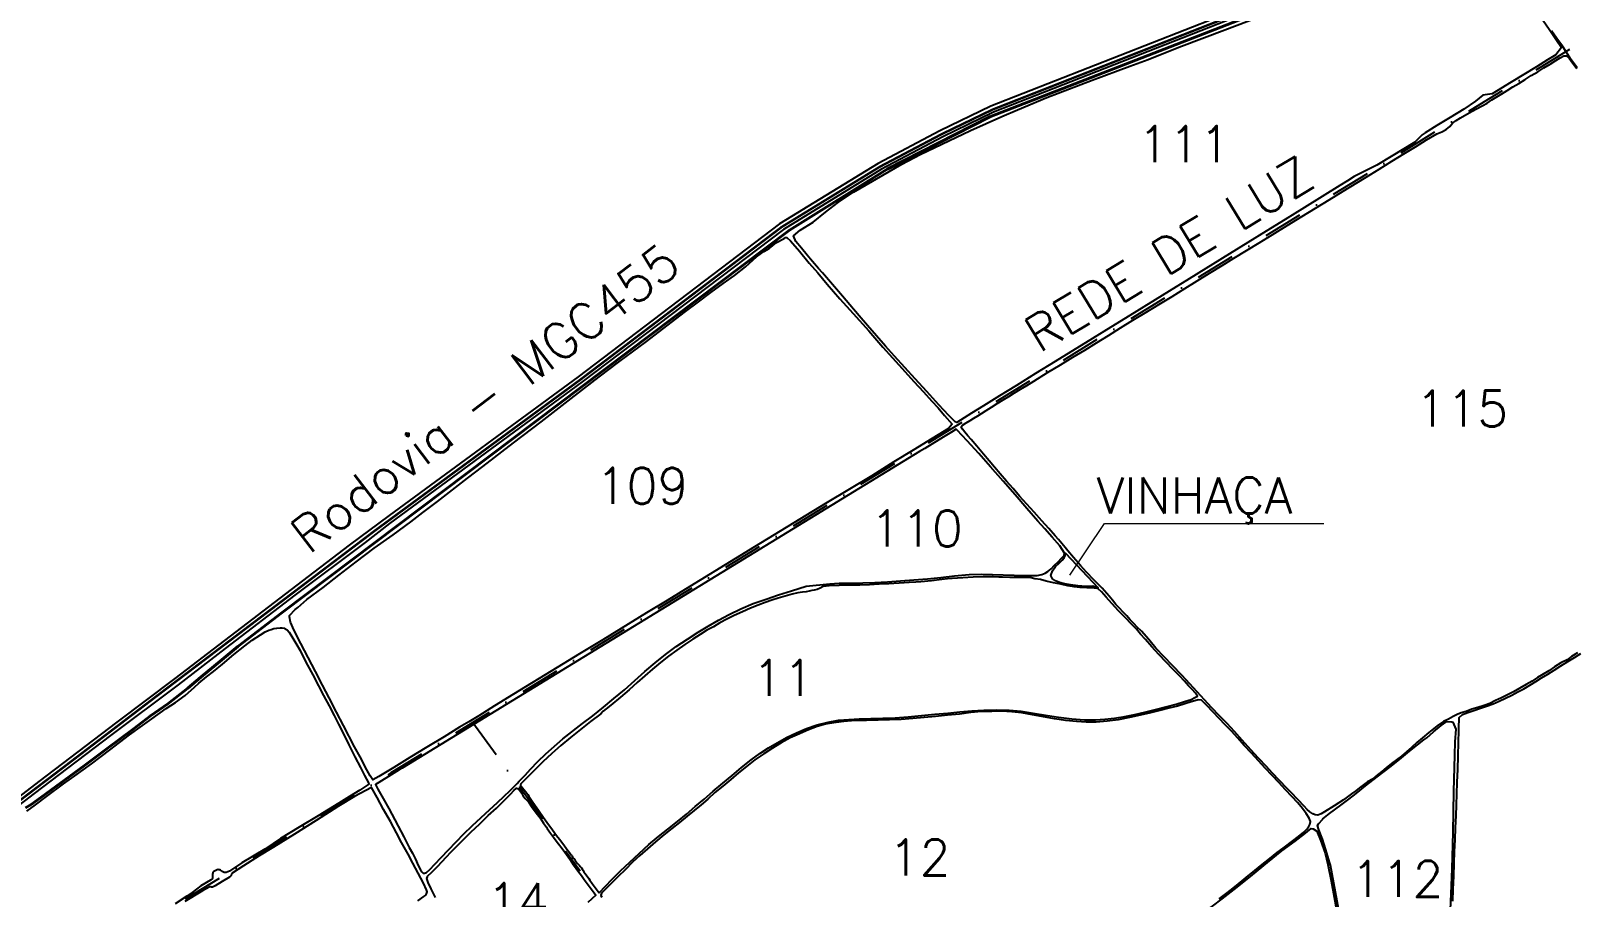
# Model space of a CAD drawing. Extents: x 743869 to 754264, y 7795787 to 7803137.
# Drawn here: x 747329 to 749281, y 7799845 to 7800939 of the extents above; entities that cross this region are included whole.
import ezdxf

# ---------------------------------------------------------------- set-up
doc = ezdxf.new("R2010")
doc.units = 0
for name, pattern in [('CENTER2', [1.125, 0.75, -0.125, 0.125, -0.125]), ('CONTINUO', [0]), ('DASHDOT', [1, 0.5, -0.25, 0, -0.25])]:
    doc.linetypes.add(name, pattern=pattern)
doc.layers.add('0114000593', color=1, linetype='Continuous', lineweight=40)
doc.layers.add('TEXTO_DIVERSOS', color=7, linetype='Continuous', lineweight=5)
for name, color, linetype in [('0114000593011', 5, 'Continuous'), ('0114000593012', 5, 'Continuous'), ('0114000593014', 5, 'Continuous'), ('0114000593019', 5, 'Continuous'), ('0114000593020', 5, 'Continuous'), ('0114000593028', 5, 'Continuous'), ('0114000593109', 5, 'Continuous'), ('0114000593110', 5, 'Continuous'), ('0114000593111', 5, 'Continuous'), ('0114000593112', 5, 'Continuous'), ('0114000593113', 5, 'Continuous'), ('0114000593115', 5, 'Continuous'), ('0114000593116', 5, 'Continuous'), ('REDE - DE - LUZ', 6, 'DASHDOT'), ('RODOVIA', 1, 'Continuous'), ('TEXTO_NUN_TAL', 7, 'Continuous'), ('VINHAÇA', 7, 'Continuous')]:
    doc.layers.add(name, color=color, linetype=linetype)
doc.styles.add('ROMANS', font='romans')
doc.styles.add('Simplex', font='simplex.shx')

msp = doc.modelspace()

# ---------------------------------------------------------------- linework, layer by layer
at = {"layer": '0114000593', "linetype": 'ByBlock'}
msp.add_lwpolyline([(749168.1, 7801074.4), (748541.2, 7800830.5), (748411.3, 7800764.6), (748287.9, 7800687.5), (747647.1, 7800204.8), (747591, 7800161.5), (747570.5, 7800144.7), (747544.1, 7800122.9), (747527.9, 7800109.2), (747502.4, 7800089.2), (747480.5, 7800074.2), (747458.5, 7800057.3), (747426, 7800032.7), (747397, 7800011.2), (747342.2, 7799971.1), (747329.7, 7799962.3), (747322.8, 7799957.8)], dxfattribs=at)
at = {"layer": '0114000593011', "flags": 128}
msp.add_lwpolyline([(748047.5, 7799850.6), (748063.5, 7799867.2), (748074.5, 7799878.2), (748086, 7799889.2), (748097.8, 7799900.4), (748110.1, 7799911.4), (748122.4, 7799921.6), (748134.3, 7799931.1), (748146.3, 7799940.7), (748157.9, 7799950), (748168.8, 7799959.4), (748180, 7799968.8), (748191.7, 7799979), (748203.7, 7799988.9), (748215.3, 7799998.8), (748227.3, 7800008.8), (748239.4, 7800018.4), (748250.5, 7800026.7), (748261.3, 7800033.5), (748272.3, 7800040.2), (748284.2, 7800046.9), (748296.7, 7800052.8), (748309.6, 7800058.1), (748322.9, 7800062.8), (748336.6, 7800066.1), (748349.8, 7800068.7), (748362.9, 7800069.5), (748376.1, 7800070.3), (748390.5, 7800070.8), (748405.7, 7800071.1), (748421.5, 7800071.7), (748437.9, 7800072.9), (748454.8, 7800074.4), (748471.6, 7800076), (748488, 7800077.3), (748503.2, 7800079), (748518.2, 7800080.6), (748533.4, 7800081.4), (748549.4, 7800081.6), (748565.3, 7800081.3), (748580.7, 7800080.1), (748595.8, 7800077.6), (748611.2, 7800074.9), (748627.8, 7800072.3), (748644.5, 7800070.1), (748660.5, 7800069), (748674.4, 7800069.1), (748686.4, 7800069.7), (748698.6, 7800071.3), (748711.5, 7800073.2), (748724.4, 7800075.8), (748737.1, 7800078.9), (748750.2, 7800082), (748763.6, 7800085.6), (748776.4, 7800089), (748786.9, 7800092), (748795.3, 7800094.8), (748800.2, 7800097.1), (748801.9, 7800098), (748803.4, 7800099.1), (748800.7, 7800102.8), (748796.7, 7800107.2), (748792.2, 7800112.1), (748786.9, 7800117.8), (748780.6, 7800124.5), (748772.4, 7800132.9), (748763.8, 7800141.9), (748754.7, 7800151.5), (748745.7, 7800161.2), (748737.8, 7800170.3), (748731.6, 7800177.2), (748726.2, 7800183.5), (748719.9, 7800190), (748712.4, 7800197.8), (748703.8, 7800206.9), (748695.2, 7800216.1), (748688.2, 7800224), (748682.3, 7800230.7), (748678.1, 7800234.7), (748675.6, 7800235.3), (748673.5, 7800235.5), (748672.4, 7800235.6), (748669.8, 7800235.7), (748663.7, 7800235.7), (748655.2, 7800236.1), (748647.4, 7800237.2), (748639.4, 7800238.4), (748630.8, 7800240.2), (748621.3, 7800242.2), (748612.3, 7800244.2), (748605, 7800246.1), (748597.9, 7800247), (748593.4, 7800248.3), (748590.7, 7800248.6), (748585, 7800248.8), (748579.4, 7800249), (748573.2, 7800249), (748566.5, 7800249), (748557.1, 7800249.2), (748552.4, 7800249.3), (748545.1, 7800249.6), (748538.2, 7800249.7), (748532.7, 7800249.7), (748519.9, 7800249.3), (748506.8, 7800248.5), (748493.5, 7800247.5), (748487.4, 7800247), (748480.5, 7800246.2), (748467.3, 7800244.7), (748453.8, 7800243.5), (748453.8, 7800243.5), (748447.4, 7800242.9), (748439.2, 7800242.3), (748426.6, 7800241.5), (748413.6, 7800241), (748401.4, 7800240.2), (748389.1, 7800239.4), (748376.9, 7800239.2), (748364, 7800239), (748350.6, 7800238.7), (748338, 7800238.1), (748330.6, 7800237.3), (748326.6, 7800235.4), (748323, 7800233.5), (748319.1, 7800232.7), (748316, 7800232.2), (748312.8, 7800231.7), (748308.9, 7800230.9), (748304.5, 7800230.4), (748298.6, 7800229.5), (748291.2, 7800227.7), (748282.6, 7800225.4), (748273.8, 7800222.7), (748265.5, 7800220.1), (748257, 7800217.2), (748248.3, 7800213.8), (748238.6, 7800209.9), (748228.4, 7800205.5), (748218.1, 7800201), (748208.6, 7800196.3), (748200, 7800191.5), (748191.8, 7800186.7), (748183.6, 7800182.1), (748175.2, 7800176.9), (748165.8, 7800170.9), (748155.7, 7800164.2), (748145.4, 7800156.9), (748135.2, 7800149.5), (748124.8, 7800141.5), (748114.8, 7800133.1), (748105.2, 7800124.6), (748095.5, 7800116), (748085.3, 7800106.9), (748074.2, 7800097.5), (748062.3, 7800087.5), (748056.4, 7800083), (748052.6, 7800080), (748049.7, 7800076.8), (748036.6, 7800066.9), (748023.8, 7800056.8), (748011.3, 7800046.7), (747999.2, 7800036.5), (747987.6, 7800026.4), (747976.3, 7800016), (747965.9, 7800005.6), (747956.5, 7799996.1), (747954, 7799993.8), (747948.5, 7799988.2), (747948.5, 7799988.2), (747948, 7799986.4), (747949.1, 7799985.1), (747956, 7799976.5), (747957.2, 7799974.6), (747957.2, 7799974.6), (747958.5, 7799972.6), (747960.1, 7799970.1), (747963.8, 7799964.9), (747970.9, 7799955.1), (747977.1, 7799945.8), (747981.5, 7799939.6), (747988.3, 7799930.3), (747993.6, 7799923.1), (747997.4, 7799918.2), (748002.8, 7799911.1), (748006.6, 7799905.8), (748008.8, 7799903), (748010.7, 7799900.3), (748011.9, 7799898.7), (748012.6, 7799897.6), (748013.2, 7799896.7), (748013.9, 7799895.6), (748014.8, 7799894.4), (748016.1, 7799892.9), (748017.2, 7799891.3), (748018.5, 7799889.6), (748019.8, 7799887.9), (748020.9, 7799886.7), (748022.5, 7799885), (748023.6, 7799883.7), (748024.3, 7799883.1), (748025.2, 7799882), (748026.3, 7799880.2), (748027.1, 7799878.8), (748028.1, 7799877.1), (748029.2, 7799875.5), (748030.9, 7799873.4), (748034.3, 7799868.6), (748035.8, 7799866.5), (748038.8, 7799862.4), (748043.6, 7799855.5), (748047.5, 7799850.6)], close=True, dxfattribs=at)
at = {"layer": '0114000593012', "flags": 128}
msp.add_lwpolyline([(748831, 7799843), (748841.1, 7799850.7), (748850.6, 7799858.3), (748859.7, 7799865.7), (748867.3, 7799871.9), (748875.8, 7799878.9), (748885.2, 7799886.4), (748894.7, 7799894), (748904.2, 7799901.4), (748913.4, 7799908.3), (748922.2, 7799915), (748931, 7799921.7), (748937.6, 7799927.1), (748941, 7799930.4), (748943.8, 7799933.4), (748945.4, 7799936.8), (748946, 7799940.8), (748944.6, 7799945), (748940.9, 7799950.7), (748936.2, 7799956.9), (748930.2, 7799964.3), (748922.8, 7799972.3), (748914.8, 7799980.8), (748906.3, 7799989.8), (748897.6, 7799998.9), (748889, 7800007.9), (748880.3, 7800017.1), (748871.6, 7800026.8), (748862.6, 7800036.5), (748854.2, 7800045.9), (748846.4, 7800054.7), (748838.6, 7800062.8), (748831, 7800070.9), (748822.9, 7800079), (748815.1, 7800087.1), (748810, 7800092.1), (748808.3, 7800093.9), (748804.1, 7800094.2), (748800.2, 7800093.1), (748795.3, 7800091.6), (748787.3, 7800089.2), (748778, 7800086.4), (748767.3, 7800083.6), (748756, 7800080.7), (748743.9, 7800077.7), (748731.2, 7800074.9), (748717.6, 7800071.9), (748703.1, 7800069), (748689.2, 7800067.3), (748675.6, 7800066.3), (748662.9, 7800066.3), (748650.5, 7800066.9), (748636.9, 7800068.3), (748622.9, 7800070.4), (748608.7, 7800072.7), (748594.9, 7800075.2), (748581.4, 7800077.7), (748568.7, 7800079.3), (748556, 7800079.8), (748543.6, 7800079.7), (748530.5, 7800079.4), (748517, 7800078.1), (748502.8, 7800076.4), (748487.6, 7800075), (748472.5, 7800073.3), (748458.2, 7800071.9), (748443.7, 7800070.7), (748429, 7800069.6), (748414.4, 7800069), (748399.8, 7800068.8), (748385.1, 7800068.4), (748370.7, 7800068.1), (748356.4, 7800067), (748343.9, 7800065.4), (748333.6, 7800063.5), (748323.1, 7800060.6), (748312.1, 7800056.3), (748300.5, 7800051.5), (748288.8, 7800046.1), (748277.5, 7800039.9), (748266.5, 7800033.3), (748255.3, 7800026.2), (748244.2, 7800018.6), (748233.6, 7800010), (748223.6, 7800002), (748213.7, 7799993.6), (748203.5, 7799985.1), (748193.6, 7799977.2), (748184.7, 7799969), (748176.4, 7799961.8), (748167.6, 7799954.5), (748158.5, 7799947.3), (748149, 7799939.5), (748139.1, 7799931.7), (748129.1, 7799923.6), (748118.7, 7799915), (748108.4, 7799906.2), (748098.8, 7799897.5), (748089.6, 7799889.2), (748080.7, 7799880.1), (748071.2, 7799870.7), (748061.8, 7799861.4), (748056, 7799855.5), (748052.7, 7799852.2), (748050.6, 7799850.2), (748049.5, 7799847.4), (748049.6, 7799847.2), (748050.8, 7799845.2)], dxfattribs=at)
at = {"layer": '0114000593014', "flags": 128}
msp.add_lwpolyline([(747840.8, 7799844.8), (747835.2, 7799855.7), (747831.4, 7799863.6), (747829.9, 7799868.7), (747830.5, 7799870.9), (747830.7, 7799871.4), (747831.5, 7799872.3), (747835.1, 7799875.8), (747843.7, 7799884.3), (747854, 7799895.4), (747860.3, 7799902.2), (747864.8, 7799906.7), (747875, 7799917), (747885.5, 7799927.1), (747896.5, 7799937.8), (747907.4, 7799948.1), (747917.6, 7799957.6), (747927.1, 7799966.8), (747935.7, 7799975.6), (747939.5, 7799979.6), (747942.9, 7799982.6), (747945.5, 7799981.9), (747948.4, 7799978.3), (747949.3, 7799977), (747951.1, 7799973.6), (747954.1, 7799969.9), (747958, 7799965.5), (747962.8, 7799958.5), (747967.8, 7799951.5), (747972.7, 7799945.2), (747977.2, 7799938.6), (747980.9, 7799933.5), (747981.8, 7799931.9), (747985.9, 7799925.7), (747989.6, 7799920.8), (747991.9, 7799917.9), (747996.1, 7799912.3), (748000.6, 7799906.5), (748006.3, 7799899.1), (748010.6, 7799893), (748014.8, 7799886.5), (748018.2, 7799881.4), (748021.7, 7799876.7), (748025, 7799872.4), (748028.7, 7799867.4), (748037.2, 7799855.7), (748041, 7799850.4), (748043.1, 7799847.4), (748033.3, 7799838.4)], dxfattribs=at)
at = {"layer": '0114000593019'}
msp.add_lwpolyline([(747818.3, 7799840.5), (747826.1, 7799845.8), (747828.4, 7799847.8), (747829.4, 7799849.2), (747829.9, 7799850.5), (747830.1, 7799851.8), (747829.4, 7799854.2), (747825.4, 7799862.8), (747818.8, 7799875.4), (747812, 7799888.2), (747806, 7799899.4), (747797.8, 7799914), (747791.4, 7799926.4), (747783.7, 7799940.7), (747775, 7799956), (747766.8, 7799971.1), (747759.8, 7799983.7), (747738.5, 7799972.3), (747718.1, 7799960), (747690, 7799942.1), (747662.5, 7799924.5), (747635.8, 7799908.2), (747617.9, 7799897.1), (747598.2, 7799884.6), (747583.7, 7799875.5), (747583.2, 7799874.8), (747583, 7799874.2), (747582.7, 7799873.5), (747582.4, 7799872.8), (747582.1, 7799872), (747580.2, 7799870.4), (747571.3, 7799864.7), (747562.2, 7799859.5), (747558.9, 7799857.6), (747558.1, 7799857.6), (747557.5, 7799857.8), (747556.7, 7799858.1), (747555.7, 7799858.1), (747546.1, 7799852.9), (747524, 7799839.7)], dxfattribs=at)
at = {"layer": '0114000593020'}
msp.add_lwpolyline([(747324.5, 7799953.9), (747335.3, 7799961.7), (747349.2, 7799972.4), (747370.7, 7799988.2), (747385, 7799998.2), (747405.9, 7800013.6), (747428.7, 7800030.6), (747453.9, 7800049.9), (747470.6, 7800061.9), (747482.2, 7800070.5), (747500.4, 7800083.4), (747512, 7800091), (747524.2, 7800099.9), (747536, 7800110.5), (747541.6, 7800115.2), (747551.4, 7800123.2), (747560.3, 7800130.2), (747571.4, 7800139.2), (747586, 7800151.6), (747599.7, 7800162.3), (747609.1, 7800169.5), (747619.5, 7800176.5), (747625.6, 7800180.3), (747630.1, 7800182.3), (747632.9, 7800183.3), (747636.5, 7800184.3), (747640.3, 7800184.9), (747644.2, 7800185.2), (747647.1, 7800185.1), (747649.4, 7800184.7), (747650.8, 7800184.1), (747653.1, 7800182.5), (747655.7, 7800179.8), (747659.2, 7800174.4), (747664.4, 7800165.7), (747669.5, 7800156.7), (747673.6, 7800148.5), (747679, 7800138.1), (747685.7, 7800126), (747692.9, 7800111.9), (747699, 7800099.9), (747706.2, 7800086.8), (747712.6, 7800074.4), (747718.2, 7800063.6), (747724.8, 7800050.6), (747731.1, 7800037.4), (747738.9, 7800022.5), (747745.9, 7800009), (747751, 7799998.8), (747756.1, 7799989.3), (747756.7, 7799988.4), (747756.3, 7799987.6), (747744.9, 7799980.3), (747731.9, 7799972.3), (747718.4, 7799963.7), (747692.4, 7799947.9), (747668.5, 7799933.5), (747645, 7799919), (747624.9, 7799905.9), (747596.1, 7799888.3), (747580.3, 7799878.1), (747576.1, 7799876.1), (747574.8, 7799876.1), (747573.5, 7799876.3), (747572.1, 7799877.1), (747571.1, 7799877.6), (747570.2, 7799878.4), (747569.1, 7799879.2), (747568.1, 7799879.6), (747566.8, 7799879.8), (747565.5, 7799879.9), (747563.8, 7799879.3), (747562.2, 7799878.5), (747560.8, 7799877.5), (747559.5, 7799875.9), (747558.9, 7799873.6), (747559, 7799871.5), (747558.9, 7799869.3), (747558.7, 7799868.6), (747556.2, 7799866.4), (747544.3, 7799859.5), (747533.1, 7799850.8), (747526.4, 7799846.3), (747511.6, 7799836.8)], dxfattribs=at)
at = {"layer": '0114000593028', "flags": 128}
msp.add_lwpolyline([(749283, 7800892.4), (749274.9, 7800903.9), (749269.1, 7800912.7), (749264.4, 7800920), (749257.5, 7800929.4), (749250.5, 7800939.4)], dxfattribs=at)
at = {"layer": '0114000593109', "flags": 128}
msp.add_lwpolyline([(748281.2, 7800676.8), (748283, 7800678.4), (748284.7, 7800678.1), (748289.4, 7800673.9), (748300.7, 7800660.8), (748312.9, 7800645.6), (748323.6, 7800633.5), (748335.6, 7800619.3), (748351.6, 7800600.7), (748368.2, 7800582.4), (748388.1, 7800560.2), (748405.8, 7800539.8), (748418, 7800526.1), (748434.1, 7800508.6), (748445.1, 7800496.3), (748457.2, 7800483.4), (748467.6, 7800471.6), (748475.8, 7800462.9), (748483.7, 7800453.4), (748493.5, 7800442.5), (748488.8, 7800437.1), (748468.2, 7800424.5), (748444.2, 7800409.8), (748419.7, 7800395), (748391.9, 7800377.1), (748333.6, 7800342.3), (748243.8, 7800287.5), (748219.9, 7800273), (748161.8, 7800237.3), (748133.5, 7800219.9), (748107.2, 7800204), (748052.1, 7800170.1), (748022.6, 7800152.2), (747994.3, 7800135), (747939.3, 7800101.4), (747915.4, 7800086.7), (747895.4, 7800074.3), (747882.8, 7800066.7), (747871, 7800059.6), (747851.5, 7800047.7), (747829.9, 7800034.6), (747808.4, 7800021.3), (747788, 7800008.7), (747768.9, 7799997.3), (747761.5, 7799993.2), (747758.1, 7799998.5), (747754.1, 7800006), (747745.4, 7800022.4), (747738.5, 7800035.1), (747724.5, 7800062), (747715.6, 7800078.7), (747706.2, 7800096.7), (747697.8, 7800112.7), (747689.1, 7800129.9), (747679.8, 7800147.8), (747670.7, 7800165.6), (747662.2, 7800181.7), (747657.3, 7800192.3), (747656.3, 7800199.1), (747656.2, 7800201), (747663.4, 7800208.4), (747666.9, 7800211.1), (747678.2, 7800220.9), (747698.6, 7800236.3), (747718.7, 7800251.6), (747740.4, 7800268.5), (747763.2, 7800285.7), (747787.1, 7800302.8), (747809.5, 7800319.3), (747824.8, 7800330.7), (747843.1, 7800345), (747881.2, 7800374.3), (747900.3, 7800389.2), (747939.2, 7800418.7), (747974.2, 7800445.6), (748008.3, 7800472), (748042.1, 7800498.1), (748058, 7800510.4), (748073.7, 7800522.1), (748105.7, 7800545.7), (748156.6, 7800584.6), (748172.8, 7800597.1), (748188.6, 7800608.8), (748204, 7800620), (748218.3, 7800630.1), (748232.3, 7800641), (748246.3, 7800653.6), (748255.6, 7800660.4), (748262.1, 7800664.5), (748271.5, 7800671.9)], close=True, dxfattribs=at)
at = {"layer": '0114000593110', "flags": 128}
msp.add_lwpolyline([(748499.9, 7800434.8), (748498.6, 7800436.2), (748492.5, 7800432.2), (748482, 7800425.9), (748459.1, 7800411.9), (748452.2, 7800407.9), (747798.5, 7800008.1), (747794.7, 7800005.8), (747784.7, 7799999.6), (747769.1, 7799990), (747765, 7799987.4), (747768, 7799981.4), (747774.5, 7799969.6), (747781.6, 7799956.9), (747789.4, 7799942.6), (747793.6, 7799934.6), (747800.7, 7799921.4), (747807.3, 7799907.7), (747811.5, 7799900.6), (747815.4, 7799893.1), (747818.9, 7799885.2), (747821.7, 7799879.5), (747823.2, 7799876.9), (747825.2, 7799875.6), (747826.7, 7799875.5), (747829.3, 7799876.3), (747833.7, 7799880.2), (747839.7, 7799886.6), (747847.8, 7799895.2), (747857.1, 7799905), (747866.8, 7799915), (747876.4, 7799924.9), (747887.2, 7799935.2), (747898.2, 7799945.6), (747908.9, 7799955.5), (747918.9, 7799964.5), (747927.6, 7799972.5), (747934.5, 7799979.4), (747938.6, 7799983.6), (747943.7, 7799988.7), (747946.4, 7799991.5), (747948.9, 7799994.2), (747953.8, 7799999.1), (747960.7, 7800006.6), (747970, 7800016.3), (747980.2, 7800026.2), (748001.7, 7800044.9), (748026.5, 7800064.3), (748039.6, 7800074.2), (748052.8, 7800085), (748066, 7800096), (748079.5, 7800107.1), (748092.5, 7800118.8), (748105.3, 7800130.2), (748118.3, 7800141.2), (748131.4, 7800151.5), (748144.9, 7800161.6), (748158.9, 7800171.1), (748172.4, 7800179.6), (748185.2, 7800187.4), (748198.3, 7800194.9), (748211.9, 7800202.2), (748226.5, 7800209.3), (748242.1, 7800215.8), (748258.3, 7800221.4), (748274.1, 7800226.8), (748290.5, 7800231.8), (748308.8, 7800237.8), (748338.9, 7800241), (748350.8, 7800241.5), (748365.3, 7800241.5), (748380.6, 7800241.9), (748395.9, 7800242.6), (748411.7, 7800243.5), (748428.2, 7800244.6), (748445.2, 7800245.7), (748462.3, 7800247.3), (748479.1, 7800249), (748496.6, 7800250.9), (748515.1, 7800252.5), (748530.5, 7800253.1), (748571.9, 7800251.9), (748589.4, 7800251.5), (748601, 7800251.5), (748606.8, 7800252.4), (748611, 7800254.2), (748614.5, 7800256.4), (748618.5, 7800259.9), (748622.8, 7800264.2), (748627.3, 7800268.7), (748631.7, 7800273.2), (748634.8, 7800276.8), (748635.6, 7800279.4), (748629.4, 7800288.6), (748619.6, 7800299.7), (748610.6, 7800310.1), (748601.7, 7800320.1), (748587.9, 7800335.8), (748573, 7800353.3), (748557.9, 7800370.4), (748541.7, 7800388.5), (748527.3, 7800405.3), (748512.6, 7800421.2)], close=True, dxfattribs=at)
at = {"layer": '0114000593111', "linetype": 'CONTINUO', "flags": 128}
msp.add_lwpolyline([(748333.4, 7800710.3), (748350, 7800722.8), (748369, 7800735.6), (748429.7, 7800770.7), (748452.9, 7800783.2), (748516.8, 7800813.4), (748556.2, 7800831), (748576, 7800839.3), (748612.9, 7800855.1), (748670.5, 7800877), (748718.1, 7800894.5), (748741.1, 7800903), (748763.1, 7800911.9), (748783.3, 7800919.8), (748838.1, 7800940.6), (748905.8, 7800966.2), (748929.4, 7800974.9), (748949.3, 7800982.6), (748987.2, 7800997.7), (749006.7, 7801005.4), (749026, 7801013.1), (749040.3, 7801018.6), (749055, 7801024.7), (749070, 7801030.6), (749098.6, 7801042.6), (749112.1, 7801048.2), (749125.2, 7801050.4), (749138.6, 7801053.7), (749151.1, 7801057.7), (749161.7, 7801060.7), (749165.9, 7801061.5), (749173, 7801055.1), (749180.1, 7801044.2), (749186, 7801034.7), (749193.7, 7801022.8), (749202.8, 7801009.5), (749209.8, 7800998.2), (749217.2, 7800986.4), (749224.9, 7800975), (749233.8, 7800962.1), (749240.3, 7800952.4), (749247.9, 7800941.2), (749256.3, 7800928.8), (749263.2, 7800918.2), (749256.3, 7800908.9), (749245.7, 7800902.4), (749231.6, 7800893.9), (749215.7, 7800884.1), (749199.9, 7800874.2), (749175.9, 7800859.8), (749163.8, 7800857.9), (749154.6, 7800850.3), (749139.8, 7800840.5), (749122.5, 7800829.9), (749106, 7800819.7), (749091, 7800810.3), (749087.4, 7800807.8), (749078, 7800798.8), (749048.3, 7800780.7), (749030.2, 7800769.4), (749001.4, 7800755.2), (748992.8, 7800749.7), (748983.3, 7800743.8), (748961.1, 7800730.1), (748938.7, 7800716.2), (748914, 7800700.9), (748890, 7800686.1), (748867, 7800671.9), (748844, 7800657.7), (748792.7, 7800626), (748767.7, 7800610.6), (748717.8, 7800579.7), (748693.9, 7800564.9), (748670.6, 7800550.5), (748623.5, 7800521.6), (748598.8, 7800506.4), (748574.8, 7800491.5), (748553.2, 7800478.1), (748533.2, 7800465.7), (748518.1, 7800456.5), (748499.3, 7800444.6), (748497.1, 7800445.5), (748489.1, 7800453.3), (748476.7, 7800466.8), (748461.3, 7800483.9), (748446.8, 7800499.7), (748433.5, 7800514.1), (748420.4, 7800528.5), (748409.2, 7800540.8), (748386.3, 7800567.1), (748376.1, 7800579.1), (748364.1, 7800593.1), (748354.7, 7800604.2), (748344.8, 7800615.9), (748329.6, 7800633.4), (748324.5, 7800639.2), (748314.4, 7800651), (748310.3, 7800656.1), (748302.9, 7800664.8), (748296.1, 7800673.1), (748293.1, 7800680.4), (748301.6, 7800687.6), (748318, 7800697.5)], close=True, dxfattribs=at)
at = {"layer": '0114000593112', "linetype": 'CONTINUO', "flags": 128}
msp.add_lwpolyline([(749089.6, 7800043.7), (749093, 7800046.3), (749101.8, 7800053.7), (749111.4, 7800061.9), (749118.4, 7800067), (749124.9, 7800066.7), (749126, 7800066.3), (749130, 7800057.4), (749128.5, 7800041.1), (749128.1, 7800024.3), (749126.7, 7799978.4), (749126.1, 7799927), (749124.8, 7799881), (749122.4, 7799818.2), (749121.2, 7799794.1), (749118.9, 7799770.4), (749117.5, 7799745.1), (749115.3, 7799720), (749115.5, 7799711.5), (749108.9, 7799688.1), (749105.6, 7799674.4), (749104.9, 7799665.2), (749104.4, 7799659.8), (749102.6, 7799643.1), (749102, 7799620.6), (749102.1, 7799598.6), (749101.8, 7799589.2), (749101.8, 7799575.6), (749101.5, 7799557.8), (749098.1, 7799544.4), (749097.1, 7799541.9), (749092.4, 7799530), (749091.1, 7799527.3), (749083.2, 7799518.1), (749075.9, 7799511.9), (749070.9, 7799508.2), (749065.2, 7799504), (749058.9, 7799499.6), (749054.3, 7799496.2), (749050.2, 7799493.5), (749047.7, 7799491.9), (749045.7, 7799492.6), (749041.6, 7799499.9), (749040.1, 7799507.4), (749039.5, 7799514.7), (749035, 7799542.2), (748971.3, 7799885.5), (748970.8, 7799887.9), (748965, 7799906), (748961.4, 7799918.5), (748956.7, 7799930.3), (748955, 7799935.5), (748956.4, 7799937.5), (748961.6, 7799943.4), (748961.9, 7799943.9), (748970.3, 7799950.8), (748984.7, 7799961.1), (748994.8, 7799968.8), (749003.8, 7799976), (749015.8, 7799985.5), (749030.4, 7799997), (749046.4, 7800009.2), (749058.6, 7800019.1), (749071.4, 7800029.3), (749081.6, 7800037.4)], close=True, dxfattribs=at)
at = {"layer": '0114000593113', "linetype": 'CONTINUO', "flags": 128}
msp.add_lwpolyline([(748853.7, 7799857.9), (748872.8, 7799873.4), (748891.8, 7799888.9), (748910.2, 7799903.4), (748927, 7799915.8), (748940.1, 7799925.9), (748947.2, 7799931.7), (748949.7, 7799931.5), (748954.2, 7799928.4), (748959, 7799916.9), (748964.6, 7799900.7), (748968.3, 7799886.3), (748972.5, 7799865.9), (748976.3, 7799844.9), (748978.3, 7799833.3), (748981.6, 7799814), (748985.2, 7799796.9), (748987.9, 7799782.7), (748991.2, 7799766.5), (748994.4, 7799749), (748997.1, 7799734.7), (749000.3, 7799717.7), (749004, 7799699), (749007.6, 7799680.4), (749014.8, 7799643.4), (749018.3, 7799626.8), (749020.9, 7799612.9), (749024.5, 7799592), (749027, 7799577.8), (749029.7, 7799559), (749033.5, 7799538), (749035.6, 7799520), (749037.9, 7799505.9), (749039.9, 7799493.7), (749036.2, 7799488.8), (749026.1, 7799482.3), (749016.6, 7799476.6), (749008.4, 7799470.8), (749000.6, 7799464.6), (748993.3, 7799457.6), (748986.6, 7799450.9), (748980.3, 7799444.6), (748969, 7799433.7), (748965.9, 7799431.3), (748963.4, 7799431.3), (748960.8, 7799433), (748948.2, 7799436.7), (748931.8, 7799441.6), (748911.1, 7799448.3), (748891.5, 7799455.2), (748873.9, 7799462.2), (748840.2, 7799476.4), (748823, 7799484.3), (748805.6, 7799492.3), (748790.1, 7799499.7), (748776.9, 7799505.5), (748766.3, 7799510.3), (748763.4, 7799515.6), (748768.2, 7799525.4), (748768.2, 7799529.4), (748764.9, 7799537.9), (748757.6, 7799549.7), (748749.3, 7799563.4), (748729.9, 7799594.4), (748710.5, 7799629.7), (748701.7, 7799645.2), (748693.4, 7799660), (748689.1, 7799667.7), (748683.3, 7799677), (748676.1, 7799687.8), (748671, 7799697.1), (748668.2, 7799700.8), (748667.9, 7799708.5), (748673.9, 7799717.7), (748681.6, 7799723.8), (748693.6, 7799732.3), (748709.5, 7799744.5), (748723.3, 7799755.2), (748750.7, 7799776.2), (748766.5, 7799790.2), (748780.6, 7799802.6), (748805.7, 7799822), (748822.4, 7799833.8), (748834.7, 7799843)], close=True, dxfattribs=at)
at = {"layer": '0114000593115'}
msp.add_lwpolyline([(749283.5, 7800153.6), (749276.1, 7800149.2), (749270.4, 7800144.7), (749262.4, 7800141), (749254.5, 7800136.1), (749247.2, 7800130.8), (749240.2, 7800126.6), (749233, 7800122.6), (749226.1, 7800117.9), (749218.9, 7800113.6), (749210.9, 7800109.2), (749202.9, 7800104.6), (749195.2, 7800100.5), (749187.6, 7800096.9), (749180, 7800093.5), (749173, 7800089.8), (749165.6, 7800087), (749157.7, 7800084.7), (749150.1, 7800082.4), (749143, 7800079.6), (749136.4, 7800077.7), (749131.5, 7800075.7), (749126.3, 7800073.3), (749120.7, 7800070), (749114.2, 7800067), (749108, 7800062.6), (749102.1, 7800058.2), (749095.6, 7800052.9), (749087.9, 7800046.5), (749080.7, 7800040.3), (749073.8, 7800034.1), (749067.7, 7800028.7), (749061, 7800023.3), (749054.7, 7800018.4), (749048.4, 7800013.9), (749042.2, 7800008.9), (749036.3, 7800003.9), (749030.8, 7799999.4), (749024.5, 7799994.3), (749018.3, 7799990.7), (749013, 7799986.8), (749008, 7799983), (749003.3, 7799979.4), (748998.2, 7799975.4), (748993, 7799971.7), (748987.7, 7799968.2), (748976, 7799960.5), (748963.7, 7799952.7), (748959.6, 7799950.3), (748955.5, 7799948.7), (748952.3, 7799949.1), (748949.2, 7799950.4), (748945.5, 7799952.7), (748941.9, 7799956), (748938.4, 7799959.8), (748930.7, 7799967.9), (748921.3, 7799977.7), (748916.5, 7799982.7), (748907.1, 7799992.6), (748897.7, 7800002.2), (748890.8, 7800010), (748880.4, 7800020.8), (748870.7, 7800031), (748859.8, 7800043.2), (748850.3, 7800054.2), (748840.8, 7800064.5), (748831.7, 7800073.7), (748821.1, 7800084.6), (748812.1, 7800094.3), (748803.1, 7800104.2), (748793.9, 7800114.5), (748783.7, 7800125.4), (748771.7, 7800137.6), (748761.5, 7800148.5), (748751, 7800159.6), (748741.9, 7800170.5), (748732.5, 7800180.9), (748727.4, 7800186.2), (748722.8, 7800190.9), (748718.4, 7800195.5), (748714.1, 7800200.2), (748709.5, 7800205), (748704.8, 7800209.9), (748700.3, 7800214.8), (748696.1, 7800220.1), (748691.8, 7800225.3), (748682.8, 7800235.3), (748672.7, 7800245.6), (748663.4, 7800255.5), (748655.7, 7800264.1), (748646.9, 7800274.2), (748639.8, 7800282.4), (748636.3, 7800286.7), (748627.8, 7800296.6), (748623.5, 7800301.6), (748615.5, 7800310.7), (748606.6, 7800320.5), (748596.9, 7800331.2), (748587.9, 7800341.5), (748578.7, 7800351.7), (748570.6, 7800361.1), (748562.2, 7800370.6), (748554.2, 7800379.7), (748546.9, 7800388.1), (748540.1, 7800396), (748533.2, 7800404.4), (748524.7, 7800414.5), (748517.5, 7800423.1), (748513.2, 7800427.8), (748509.5, 7800432.2), (748506.7, 7800436.3), (748505, 7800439.2), (748506.4, 7800441.2), (748511, 7800444.2), (748516, 7800447.1), (748520.8, 7800450.2), (748525.7, 7800453.1), (748530.4, 7800456), (748536.3, 7800459.6), (748543.2, 7800463.9), (748550.4, 7800468.5), (748558, 7800473), (748565.1, 7800477.4), (748572.2, 7800481.9), (748580, 7800486.7), (748588, 7800491.5), (748596.5, 7800496.7), (748614.1, 7800507.6), (748630.4, 7800517.6), (748645.9, 7800527.1), (748660.9, 7800536.1), (748676, 7800545.3), (748690.8, 7800554.3), (748706, 7800564), (748721.8, 7800573.6), (748737.5, 7800583.1), (748754.4, 7800593.5), (748771.3, 7800603.8), (748787.6, 7800613.9), (748803.2, 7800623.5), (748818.8, 7800633.2), (748834.5, 7800642.8), (748849.5, 7800651.9), (748865.2, 7800661.6), (748881.3, 7800671.5), (748897.9, 7800681.7), (748916.7, 7800693.4), (748935.1, 7800704.6), (748952.6, 7800715.4), (748969.7, 7800725.9), (748987.5, 7800736.8), (749004.7, 7800747.3), (749016.4, 7800754.5), (749032.8, 7800764.5), (749048.9, 7800774.6), (749064.1, 7800783.7), (749078.7, 7800792.8), (749092.9, 7800801.5), (749105.9, 7800809.3), (749112.1, 7800811.7), (749117.5, 7800814.5), (749122.1, 7800818.4), (749125.7, 7800822.7), (749130.2, 7800826.1), (749135.7, 7800829.4), (749149.8, 7800837.4), (749163, 7800844.3), (749169.3, 7800848), (749175.4, 7800851.9), (749181.6, 7800855.8), (749187.9, 7800859.8), (749194.8, 7800864), (749201.7, 7800868.3), (749209.3, 7800872.8), (749217.4, 7800877.9), (749225.1, 7800882.6), (749233.3, 7800887.6), (749241.1, 7800892.6), (749248.9, 7800897.3), (749256.1, 7800901.6), (749261.8, 7800905.3), (749266.2, 7800907.8), (749269.5, 7800907.6), (749273, 7800904.6), (749277.3, 7800898.8), (749282.7, 7800891.5)], dxfattribs=at)
at = {"layer": '0114000593116'}
msp.add_lwpolyline([(749125.9, 7799840), (749126.5, 7799855), (749127.1, 7799871.5), (749127.8, 7799887.9), (749128.3, 7799902.7), (749128.9, 7799917.6), (749129.6, 7799932.9), (749130.1, 7799947.8), (749130.6, 7799961.6), (749131.1, 7799975.2), (749131.6, 7799990.4), (749132.3, 7800006.4), (749132.7, 7800023.6), (749133, 7800040.3), (749133.7, 7800055.5), (749133.8, 7800062.2), (749133.9, 7800067.7), (749134, 7800072), (749138.2, 7800075.6), (749144.9, 7800078.3), (749152.7, 7800081), (749160.8, 7800083.7), (749168.7, 7800086.4), (749176.8, 7800089.4), (749184.7, 7800092.7), (749192.7, 7800096.5), (749200.5, 7800100.3), (749208.3, 7800104.2), (749215.9, 7800108.3), (749223.3, 7800112.9), (749230.8, 7800117.4), (749238.2, 7800122.1), (749246.2, 7800126.9), (749254.2, 7800131.8), (749262.7, 7800137.1), (749271.2, 7800142.6), (749279.6, 7800147.6), (749287.9, 7800152.7)], dxfattribs=at)
at = {"layer": 'REDE - DE - LUZ', "ltscale": 100, "flags": 128}
for points in [[(749273.6, 7800915.7), (749165.6, 7800849.5), (748528.3, 7800458.3), (747887.8, 7800065.8), (747784.2, 7800001.9), (747677, 7799936.1), (747568.3, 7799869.2), (747468.1, 7799808.3), (747359.5, 7799741.7), (747261.3, 7799681.1), (747158.5, 7799618.1), (747056, 7799555.2), (746954.2, 7799493.1), (746851, 7799429.7), (746747.8, 7799366.2), (746646.9, 7799304.5), (746544.3, 7799241.5), (746438.8, 7799176.9), (746332.4, 7799111.7), (746222.6, 7799045), (746117.3, 7798979.6), (746011.4, 7798915.1), (745905.2, 7798849.9), (745797.9, 7798784.4), (745691.8, 7798718.9), (745586.7, 7798654.5), (745479.4, 7798588.6), (745453.4, 7798572.7)], [(747887.8, 7800065.8), (747943.7, 7799988.7), (747953, 7799975.8), (748023.3, 7799878.3)]]:
    msp.add_lwpolyline(points, dxfattribs=at)
at = {"layer": 'RODOVIA'}
for points in [[(750563.3, 7801784.1), (750267.7, 7801636.8), (749923.3, 7801464.6), (749477, 7801240.8), (749189.4, 7801097.9), (749149.8, 7801080.1), (749087, 7801056.6), (748869.2, 7800972.1), (748542.5, 7800843.9), (748478, 7800812.8), (748400.1, 7800771.6), (748275.5, 7800695.3), (748020.9, 7800502.4), (747782.2, 7800326.9), (747731.6, 7800289.5), (747658.1, 7800233.6), (747574.1, 7800169.3), (747511.3, 7800121.3), (747438.2, 7800066), (747339.4, 7799991), (747213.8, 7799894.9)], [(750566.9, 7801776.7), (750271.4, 7801629.4), (749927, 7801457.2), (749480.7, 7801233.4), (749192.9, 7801090.4), (749153, 7801072.5), (749090, 7801048.8), (748872.2, 7800964.4), (748545.8, 7800836.3), (748481.8, 7800805.4), (748404.2, 7800764.4), (748280.2, 7800688.5), (748025.9, 7800495.8), (747782.6, 7800317), (747751.9, 7800293.2), (747663.1, 7800226.6), (747574.8, 7800159.3), (747515.5, 7800113.1), (747429.9, 7800049.4), (747333.5, 7799976.1), (747257.4, 7799918)]]:
    msp.add_lwpolyline(points, dxfattribs=at)
at = {"layer": 'RODOVIA', "linetype": 'CENTER2', "ltscale": 80, "const_width": 3}
msp.add_lwpolyline([(750565.3, 7801780), (750269.7, 7801632.7), (749925.3, 7801460.5), (749479, 7801236.7), (749191.3, 7801093.8), (749151.6, 7801075.9), (749088.7, 7801052.3), (748870.9, 7800967.8), (748544.3, 7800839.7), (748480.1, 7800808.7), (748402.3, 7800767.7), (748278.1, 7800691.5), (748023.7, 7800498.7), (747763.2, 7800307.3), (747487, 7800098), (747374.7, 7800012.2), (747270.7, 7799933.2)], dxfattribs=at)
at = {"layer": 'TEXTO_DIVERSOS', "linetype": 'Continuous'}
msp.add_lwpolyline([(748642, 7800251.7), (748685.8, 7800317.1), (748963, 7800317.1)], dxfattribs=at)
at = {"layer": 'VINHAÇA', "linetype": 'ByBlock'}
msp.add_lwpolyline([(748671.1, 7800237.8), (748662.2, 7800237.4), (748652.2, 7800238.4), (748642.9, 7800239.5), (748635.2, 7800240.9), (748628.9, 7800242.4), (748623.9, 7800244.5), (748620.2, 7800247.3), (748618.3, 7800251.3), (748620.2, 7800257.3), (748624.2, 7800262.7), (748628.6, 7800267.1), (748632.6, 7800270.9), (748635, 7800273.8), (748636.4, 7800276.4), (748636.6, 7800279.6), (748677.8, 7800235.8)], close=True, dxfattribs=at)

# ---------------------------------------------------------------- texts
at = {"layer": 'TEXTO_DIVERSOS', "linetype": 'Continuous', "style": 'Simplex'}
msp.add_text('REDE DE LUZ', height=45.5, rotation=31.2512, dxfattribs=at).set_placement((748603.5, 7800531.3))
at = {"layer": 'TEXTO_DIVERSOS', "style": 'ROMANS'}
msp.add_text('Rodovia - MGC455', height=45.5, rotation=37.3191, dxfattribs=at).set_placement((747680.7, 7800277.1))
at = {"layer": 'TEXTO_DIVERSOS', "linetype": 'Continuous', "style": 'Simplex'}
msp.add_text('VINHAÇA', height=45.5, dxfattribs=at).set_placement((748675.8, 7800329.8))
at = {"layer": 'TEXTO_NUN_TAL', "linetype": 'Continuous', "style": 'Simplex'}
for s, p in [('111', (748728.2, 7800773.5)), ('115', (749079, 7800439.4)), ('109', (748043.2, 7800341.9)), ('110', (748390, 7800288)), ('11', (748240.9, 7800099.2)), ('12', (748413.3, 7799872.6)), ('112', (748997.1, 7799845.3)), ('14', (747905.8, 7799817.3))]:
    msp.add_text(s, height=45.5, dxfattribs=at).set_placement(p)

doc.saveas('drawing.dxf')
